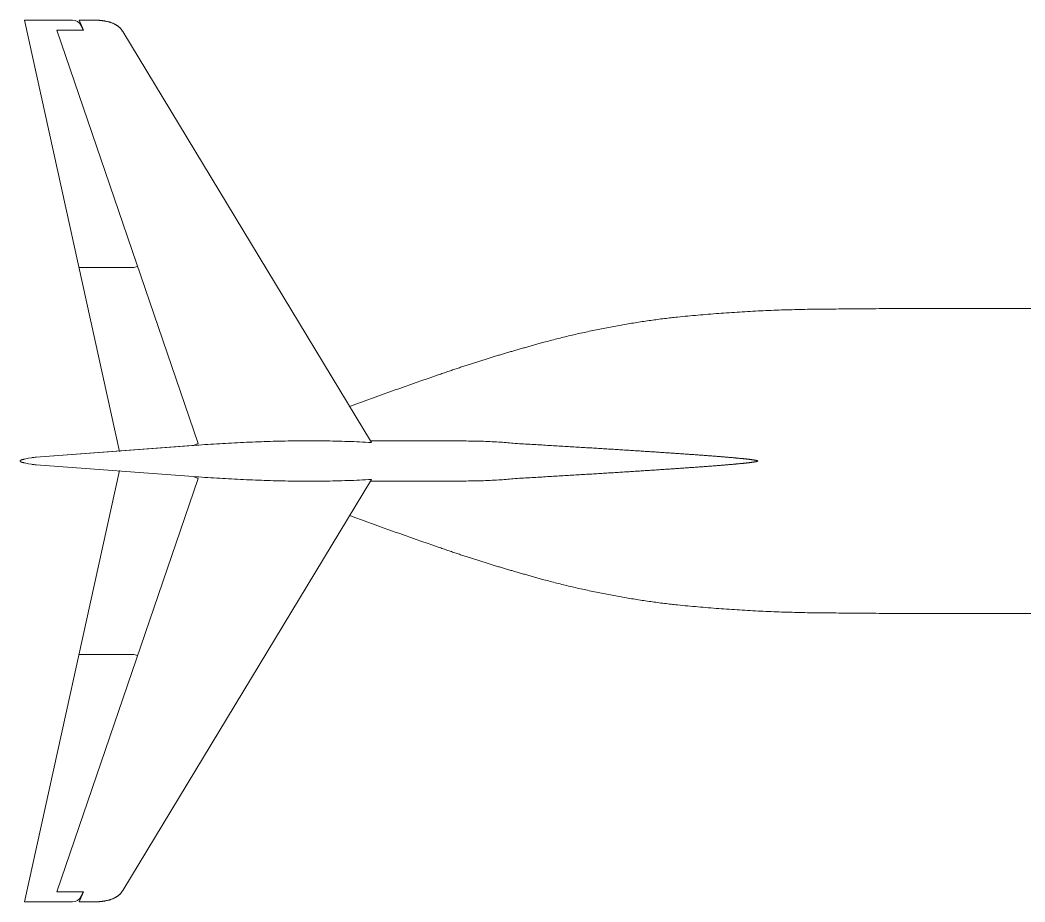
# Model space of a CAD drawing. Header units: millimetres. Extents: x -53019 to 0, y -25898 to 25919.
# Drawn here: x -53019 to -30413, y -9909 to 9930 of the extents above; entities that cross this region are included whole.
import ezdxf

# ---------------------------------------------------------------- set-up
doc = ezdxf.new("R2010")
doc.units = ezdxf.units.MM
doc.layers.add('ceco.net 193', color=7, linetype='Continuous', lineweight=5)

msp = doc.modelspace()

# ---------------------------------------------------------------- linework, layer by layer
at = {"layer": 'ceco.net 193', "linetype": 'Continuous'}
for p, q in [((-52917.77834, 9930.37638), (-51837.28774, 9930.37638)), ((-52917.77834, 9930.37638), (-50779.96194, 227.74402)), ((-51691.65938, 9930.37638), (-51589.41422, 9701.77638)), ((-51691.65938, 9930.37638), (-51376.84924, 9930.37638)), ((-51603.31818, 9701.77638), (-51651.79916, 9810.1404)), ((-52190.3833, 9701.77638), (-49011.17706, 402.74748)), ((-51589.41422, 9701.77638), (-52190.3833, 9701.77638)), ((-50709.54298, 9676.37638), (-45113.2448, 426.18152)), ((-33482.33334, 3439.7823), (-24549.32098, 3439.7823)), ((-45134.61382, 461.49768), (-43092.14648, 461.49768)), ((-52657.13116, 97.01022), (-49060.96106, 364.49762)), ((-52657.0575, 97.0153), (-49022.28956, 367.157)), ((-49093.41718, 375.1326), (-49011.17706, 402.74748)), ((-53018.17692, 14.27988), (-53018.65952, 10.7823)), ((-53018.17692, 7.28472), (-53018.65952, 10.7823)), ((-52833.14554, 70.8279), (-52763.74258, 83.82)), ((-52917.77834, -9908.81432), (-50779.96194, -206.17688)), ((-52833.14554, -49.2633), (-52763.74258, -62.2554)), ((-52657.0575, -75.4507), (-49022.28956, -345.5924)), ((-52190.3833, -9680.21432), (-49011.17706, -381.18034)), ((-50709.54298, -9654.81432), (-45113.2448, -404.61438)), ((-49093.41718, -353.568), (-49011.17706, -381.18034)), ((-45134.61382, -439.93054), (-43092.1541, -439.93054)), ((-33482.33334, -3418.2177), (-24549.32098, -3418.2177)), ((-51589.41422, -9680.21432), (-52190.3833, -9680.21432)), ((-51691.65938, -9908.81432), (-51589.41422, -9680.21432)), ((-51603.31818, -9680.21432), (-51651.79916, -9788.57834)), ((-52917.77834, -9908.81432), (-51837.28774, -9908.81432)), ((-51691.65938, -9908.81432), (-51376.84924, -9908.81432))]:
    msp.add_line(p, q, dxfattribs=at)
for points in [[(-51376.84924, 9930.37638), (-51361.37302, 9930.3205), (-51346.05428, 9930.14524), (-51330.90064, 9929.85568), (-51315.91718, 9929.44674), (-51301.09628, 9928.91842), (-51286.43794, 9928.28088), (-51271.93962, 9927.51634), (-51257.61402, 9926.64258), (-51243.46368, 9925.65706), (-51229.46066, 9924.54708), (-51215.6329, 9923.31772), (-51201.96516, 9921.97914), (-51188.47014, 9920.52118), (-51175.13768, 9918.94638), (-51161.96778, 9917.25982), (-51148.9706, 9915.4488), (-51136.13344, 9913.52602), (-51123.45884, 9911.4864), (-51110.94426, 9909.32994), (-51098.60494, 9907.0541), (-51086.42564, 9904.65888), (-51074.41906, 9902.15444), (-51062.57504, 9899.53062), (-51050.89104, 9896.78996), (-51039.3696, 9893.93246), (-51028.02088, 9890.96066), (-51016.83472, 9887.86694), (-51005.82128, 9884.66146), (-50994.9704, 9881.3366), (-50984.27954, 9877.8949), (-50973.7487, 9874.34144), (-50963.39312, 9870.66352), (-50953.19756, 9866.87638), (-50943.17726, 9862.96986), (-50933.30428, 9858.94396), (-50923.60656, 9854.80884), (-50914.08156, 9850.54926), (-50904.71912, 9846.17538), (-50895.51416, 9841.6872), (-50886.4743, 9837.07964), (-50877.60716, 9832.36032), (-50868.90004, 9827.51654), (-50860.35548, 9822.56354), (-50851.98364, 9817.48862), (-50843.77182, 9812.2994), (-50835.72256, 9806.9908), (-50827.84856, 9801.57044), (-50820.13458, 9796.02816), (-50812.58062, 9790.37158), (-50805.20192, 9784.59816), (-50797.98324, 9778.71298), (-50790.92712, 9772.70588), (-50784.04372, 9766.58448), (-50777.32034, 9760.34624), (-50770.75952, 9753.98862), (-50764.37396, 9747.5167), (-50758.14588, 9740.92286), (-50752.0829, 9734.2198), (-50746.17994, 9727.3999), (-50740.4497, 9720.46062), (-50734.89218, 9713.40196), (-50729.48452, 9706.23408), (-50724.25212, 9698.94174), (-50719.17974, 9691.53764), (-50714.28008, 9684.0167), (-50709.54298, 9676.37638)], [(-50373.79816, 4388.36308), (-50456.8206, 4360.48912), (-51690.54178, 4360.48912)], [(-38226.8984, 3248.7362), (-38170.20814, 3254.52232), (-38113.33754, 3260.22208), (-38056.29168, 3265.83294), (-37999.08072, 3271.35236), (-37941.71482, 3276.7905), (-37884.19144, 3282.1372), (-37826.52074, 3287.38992), (-37768.71288, 3292.56136), (-37710.7704, 3297.63374), (-37652.70854, 3302.61976), (-37594.52222, 3307.5118), (-37536.22668, 3312.31748), (-37477.82192, 3317.03172), (-37419.32826, 3321.64944), (-37360.73808, 3326.17064), (-37302.06408, 3330.60548), (-37243.30626, 3334.94634), (-37184.49002, 3339.19322), (-37125.59504, 3343.34866), (-37066.65434, 3347.40504), (-37007.66284, 3351.36744), (-36948.62054, 3355.23078), (-36889.54776, 3359.00014), (-36830.4445, 3362.67806), (-36771.31584, 3366.25438), (-36712.1694, 3369.73418), (-36653.01788, 3373.12), (-36593.86382, 3376.40676), (-36534.7123, 3379.59446), (-36475.57094, 3382.6831), (-36416.4499, 3385.67268), (-36357.35172, 3388.56066), (-36298.28656, 3391.35212), (-36239.25696, 3394.04198), (-36180.27816, 3396.6277), (-36121.34762, 3399.11436), (-36062.47296, 3401.50196), (-36003.66688, 3403.7905), (-35944.937, 3405.9749), (-35886.28586, 3408.05262), (-35827.716, 3410.02874), (-35769.2452, 3411.90326), (-35710.86584, 3413.66856), (-35652.60078, 3415.33734), (-35594.44748, 3416.89436), (-35536.4161, 3418.35232), (-35478.50918, 3419.7036), (-35420.7318, 3420.94312), (-35363.10428, 3422.08358), (-35305.62154, 3423.11482), (-35248.2912, 3424.03684), (-35191.12088, 3424.85726), (-35134.12074, 3425.56338), (-35077.2984, 3426.16536)], [(-35077.2984, 3426.16536), (-35009.53374, 3426.8156), (-34941.55572, 3427.47346), (-34873.3872, 3428.13132), (-34805.03072, 3428.79426), (-34736.48882, 3429.45212), (-34667.77928, 3430.11506), (-34598.91734, 3430.77292), (-34529.8903, 3431.42316), (-34460.72864, 3432.06832), (-34391.42474, 3432.7084), (-34322.004, 3433.34086), (-34252.45626, 3433.96062), (-34182.80438, 3434.57276), (-34113.06106, 3435.16966), (-34043.21614, 3435.75132), (-33973.29756, 3436.32282), (-33903.30532, 3436.88162), (-33833.25212, 3437.41502), (-33763.1405, 3437.9281), (-33692.98824, 3438.42594), (-33622.79026, 3438.90346), (-33552.5745, 3439.35558), (-33482.33334, 3439.7823)], [(-41236.7984, 2681.06398), (-41200.72024, 2690.91664), (-41164.46174, 2700.72104), (-41128.02544, 2710.48226), (-41091.41896, 2720.19268), (-41054.63976, 2729.85992), (-41017.70054, 2739.48398), (-40980.60384, 2749.05216), (-40943.34712, 2758.57716), (-40905.94816, 2768.04628), (-40868.39934, 2777.47222), (-40830.7159, 2786.84228), (-40792.88768, 2796.15646), (-40754.93754, 2805.42238), (-40716.85532, 2814.62988), (-40678.65118, 2823.78404), (-40640.33274, 2832.87978), (-40601.9, 2841.92218), (-40563.35804, 2850.90616), (-40524.71194, 2859.8241), (-40485.96678, 2868.68616), (-40447.13018, 2877.49234), (-40408.20468, 2886.22994), (-40369.19282, 2894.90404), (-40330.0946, 2903.51718), (-40290.9278, 2912.06428), (-40251.68734, 2920.54534), (-40212.3783, 2928.96798), (-40173.01338, 2937.31442), (-40133.5875, 2945.59228), (-40094.1032, 2953.8041), (-40054.57826, 2961.9448), (-40014.99998, 2970.01946), (-39975.39376, 2978.01284), (-39935.74436, 2985.93764), (-39896.06956, 2993.79386), (-39856.36936, 3001.57134), (-39816.64376, 3009.27262), (-39776.908, 3016.89516), (-39737.157, 3024.4415), (-39697.40092, 3031.91418), (-39657.63976, 3039.29796), (-39617.88368, 3046.61062), (-39578.13522, 3053.83946), (-39538.39692, 3060.98956), (-39498.67386, 3068.0533), (-39458.97366, 3075.03068), (-39419.29124, 3081.92678), (-39379.64692, 3088.7416), (-39340.03562, 3095.46244), (-39300.45988, 3102.09692), (-39260.9324, 3108.64758), (-39221.45064, 3115.10172), (-39182.01714, 3121.4695), (-39142.6446, 3127.75346), (-39103.33556, 3133.93582), (-39064.0951, 3140.03182), (-39024.92322, 3146.02622), (-38985.825, 3151.93172), (-38946.81314, 3157.7407), (-38907.88002, 3163.45316), (-38869.03834, 3169.07164), (-38830.29318, 3174.58344), (-38791.63946, 3180.0038), (-38753.10004, 3185.31748), (-38714.65968, 3190.5321), (-38676.33616, 3195.6502), (-38638.12948, 3200.65908), (-38600.04218, 3205.57144), (-38562.08442, 3210.3695), (-38524.25874, 3215.07104), (-38486.56768, 3219.66082), (-38449.01378, 3224.14392), (-38411.60212, 3228.51526), (-38374.3454, 3232.78246), (-38337.24362, 3236.93536), (-38300.29678, 3240.98666), (-38263.5125, 3244.91604), (-38226.8984, 3248.7362)], [(-43611.6984, 1948.51782), (-43583.77618, 1958.11902), (-43556.04446, 1967.64402), (-43528.49308, 1977.08266), (-43501.1195, 1986.4451), (-43473.9288, 1995.73388), (-43446.9032, 2004.94392), (-43420.05286, 2014.08284), (-43393.36254, 2023.14302), (-43366.83986, 2032.13462), (-43340.47212, 2041.06018), (-43314.25932, 2049.91462), (-43288.204, 2058.6954), (-43262.28838, 2067.41268), (-43236.515, 2076.06392), (-43210.8864, 2084.64658), (-43185.39496, 2093.17336), (-43160.03052, 2101.63156), (-43134.79816, 2110.0288), (-43109.69534, 2118.37016), (-43084.7119, 2126.64802), (-43059.83768, 2134.87), (-43035.09046, 2143.0361), (-43010.44738, 2151.14886), (-42985.91352, 2159.2032), (-42961.48126, 2167.2042), (-42937.14806, 2175.15948), (-42912.91392, 2183.05888), (-42888.76614, 2190.91002), (-42864.71234, 2198.71036), (-42840.7449, 2206.47006), (-42816.85112, 2214.17642), (-42793.04624, 2221.84214), (-42769.3074, 2229.46976), (-42745.63714, 2237.04658), (-42722.04308, 2244.58784), (-42698.50236, 2252.08592), (-42675.02514, 2259.5459), (-42651.60888, 2266.96778), (-42628.23834, 2274.3541), (-42604.91352, 2281.7074), (-42581.64204, 2289.02514), (-42558.40612, 2296.30478), (-42535.2083, 2303.56156), (-42512.04604, 2310.78532), (-42488.91426, 2317.97352), (-42465.8028, 2325.1414), (-42442.72182, 2332.2788), (-42419.66116, 2339.3908), (-42396.61066, 2346.47994), (-42373.57286, 2353.54114), (-42350.54268, 2360.5871), (-42327.51758, 2367.60766), (-42304.49248, 2374.6079), (-42281.46738, 2381.59036), (-42258.4372, 2388.55504), (-42235.39178, 2395.50448), (-42212.3362, 2402.43868), (-42189.26284, 2409.36018), (-42166.16916, 2416.26644), (-42143.05008, 2423.16254), (-42119.90306, 2430.05102), (-42096.72302, 2436.92934), (-42073.50488, 2443.79496), (-42050.25118, 2450.65804), (-42026.95176, 2457.51604), (-42003.60662, 2464.36896), (-41980.20814, 2471.2168), (-41956.7614, 2478.0621), (-41933.2537, 2484.9074), (-41909.68758, 2491.7527), (-41886.05542, 2498.60562), (-41862.3496, 2505.45346), (-41838.58028, 2512.31146), (-41814.72968, 2519.16946), (-41790.80034, 2526.03508), (-41766.7821, 2532.90578), (-41742.68512, 2539.78918), (-41718.49416, 2546.68274), (-41694.20922, 2553.58646), (-41669.82776, 2560.50034), (-41645.3447, 2567.42692), (-41620.75242, 2574.37128), (-41596.05854, 2581.33088), (-41571.24782, 2588.30572), (-41546.31772, 2595.30088), (-41521.27332, 2602.30874), (-41496.10192, 2609.34708), (-41470.80098, 2616.39812), (-41445.37558, 2623.47964), (-41419.81556, 2630.57894), (-41394.11076, 2637.70364), (-41368.27134, 2644.86136), (-41342.28206, 2652.04194), (-41316.14292, 2659.253), (-41289.85138, 2666.48946), (-41263.40236, 2673.76402), (-41236.7984, 2681.06398)], [(-45586.62968, 1244.35108), (-45463.5362, 1289.40814), (-45340.39954, 1334.35598), (-45217.2324, 1379.18952), (-45094.02208, 1423.90622), (-44970.76604, 1468.49338), (-44847.46936, 1512.94338), (-44724.12696, 1557.2486), (-44600.7363, 1601.40904), (-44477.29738, 1645.412), (-44353.80512, 1689.25494), (-44230.26714, 1732.92262), (-44106.67074, 1776.4252), (-43983.01338, 1819.73982), (-43859.30522, 1862.8614), (-43735.53102, 1905.79248), (-43611.6984, 1948.51782)], [(-45113.2448, 426.18152), (-45179.80296, 429.95088), (-45246.39668, 433.52212), (-45313.0285, 436.89524), (-45379.69588, 440.06516), (-45446.40898, 443.04204), (-45513.15256, 445.81318), (-45579.92662, 448.3989), (-45646.73116, 450.7865), (-45713.5738, 452.98868), (-45780.43422, 455.0029), (-45847.33274, 456.82662), (-45914.25158, 458.47), (-45981.19836, 459.93304), (-46048.16546, 461.21066), (-46115.15034, 462.31556), (-46182.16062, 463.24012), (-46249.18868, 463.9945), (-46316.22944, 464.57108), (-46383.28798, 464.98256), (-46450.35922, 465.22386), (-46517.4457, 465.29752), (-46584.54234, 465.21116), (-46651.64406, 464.95716), (-46718.75848, 464.5406), (-46785.88052, 463.97164), (-46853.00256, 463.2452), (-46920.12968, 462.35874), (-46987.2568, 461.33004), (-47054.38646, 460.13878), (-47121.51358, 458.80528), (-47188.6407, 457.32192), (-47255.76274, 455.69886), (-47322.87716, 453.93102), (-47389.98142, 452.02094), (-47457.08314, 449.9737), (-47524.1747, 447.78676), (-47591.24594, 445.4652), (-47658.3121, 443.01156), (-47725.36556, 440.43092), (-47792.39362, 437.71566), (-47859.40898, 434.87594), (-47926.40656, 431.91176), (-47993.37874, 428.82312), (-48060.33314, 425.61002), (-48127.26214, 422.2877), (-48194.16828, 418.83838), (-48261.04648, 415.27984), (-48327.8942, 411.60192), (-48394.71906, 407.81986), (-48461.50582, 403.91842), (-48528.25448, 399.91792), (-48594.98028, 395.81328), (-48661.66798, 391.59688), (-48728.31758, 387.2865), (-48794.91892, 382.87198), (-48861.49486, 378.36348), (-48928.02, 373.75592), (-48994.49688, 369.05438), (-49060.93566, 364.26902)], [(-42646.41966, 455.2823), (-42702.64002, 456.81392), (-42758.87054, 458.11186), (-42815.09598, 459.18374), (-42871.33666, 460.03972), (-42927.5748, 460.68996), (-42983.81294, 461.14208), (-43040.05108, 461.40878), (-43096.2943, 461.49768)], [(-42247.5533, 436.5371), (-42297.36778, 439.72988), (-42347.19496, 442.66358), (-42397.03992, 445.34328), (-42446.89504, 447.77406), (-42496.7654, 449.9737), (-42546.64084, 451.95236), (-42596.53152, 453.7202), (-42646.41966, 455.2823)], [(-41925.69974, 408.38882), (-41965.85968, 412.70682), (-42006.04248, 416.78098), (-42046.2456, 420.6113), (-42086.47158, 424.21556), (-42126.71788, 427.60138), (-42166.98196, 430.77638), (-42207.25874, 433.74564), (-42247.5533, 436.5371)], [(-41925.69974, 408.38882), (-41878.57766, 405.64816), (-41831.64608, 402.9202), (-41784.92786, 400.20494), (-41738.40522, 397.49476), (-41692.08832, 394.78966), (-41645.97716, 392.0998), (-41600.06412, 389.41502), (-41554.35428, 386.7404), (-41508.85018, 384.07594), (-41463.5442, 381.42164), (-41418.44396, 378.77242), (-41373.54692, 376.13082), (-41328.85054, 373.50192), (-41284.35736, 370.8781), (-41240.06738, 368.26698), (-41195.98314, 365.66348), (-41152.09702, 363.07268), (-41108.41664, 360.48442), (-41064.93438, 357.90632), (-41021.65532, 355.33838), (-40978.582, 352.77806), (-40935.71442, 350.2279), (-40893.04496, 347.68536), (-40850.5787, 345.15552), (-40808.31818, 342.6333), (-40766.25578, 340.11362), (-40724.39658, 337.60918), (-40682.74312, 335.11744), (-40641.28778, 332.63078), (-40600.03818, 330.1492), (-40558.99178, 327.67524), (-40518.15112, 325.21398), (-40477.50858, 322.76288), (-40437.07178, 320.3194), (-40396.8331, 317.88354), (-40356.79762, 315.45784), (-40316.96788, 313.03976), (-40277.34134, 310.63438), (-40237.91546, 308.23408), (-40198.69278, 305.84648), (-40159.67584, 303.45888), (-40120.85448, 301.0916), (-40082.2414, 298.72686), (-40043.83152, 296.37228), (-40005.61976, 294.02786), (-39967.61882, 291.68852), (-39929.80838, 289.35934), (-39892.2113, 287.03778), (-39854.81234, 284.73146), (-39817.61912, 282.43022), (-39780.62148, 280.1366), (-39743.8372, 277.85568), (-39707.2485, 275.57984), (-39670.86046, 273.30908), (-39634.67816, 271.05102), (-39598.69906, 268.8082), (-39562.92316, 266.56792), (-39527.34792, 264.33526), (-39491.97588, 262.1153), (-39456.80958, 259.90296), (-39421.84648, 257.6957), (-39387.08404, 255.50622), (-39352.5248, 253.31674), (-39318.16368, 251.13996), (-39284.0083, 248.9708), (-39250.05612, 246.8118), (-39216.30968, 244.66042), (-39182.76136, 242.52174), (-39149.41624, 240.38814), (-39116.27178, 238.25962), (-39083.33814, 236.14634), (-39050.60008, 234.04322), (-39018.06268, 231.94264), (-38985.7361, 229.8573), (-38953.60764, 227.7745), (-38921.67984, 225.70186), (-38889.96032, 223.64446), (-38858.43892, 221.59214), (-38827.12326, 219.5449), (-38796.00572, 217.51036), (-38765.09392, 215.48344), (-38734.38532, 213.46922), (-38703.88246, 211.46008), (-38673.57518, 209.4611), (-38643.47618, 207.47228), (-38613.57276, 205.48854), (-38583.8827, 203.51496), (-38554.39076, 201.549), (-38525.0944, 199.59574), (-38496.0114, 197.6501), (-38467.12652, 195.71462), (-38438.43976, 193.78676), (-38409.96382, 191.86398), (-38381.686, 189.9539), (-38353.61392, 188.0489), (-38325.73996, 186.15914), (-38298.0692, 184.27192), (-38270.60418, 182.39994), (-38243.3449, 180.53304), (-38216.28374, 178.67376), (-38189.42578, 176.82464), (-38162.77356, 174.99076), (-38136.31946, 173.15434), (-38110.06856, 171.33824), (-38084.01832, 169.5196), (-38058.1789, 167.7162), (-38032.53506, 165.92296), (-38007.0995, 164.13734), (-37981.85952, 162.35934), (-37956.82528, 160.5915), (-37931.99678, 158.82874), (-37907.3664, 157.08122), (-37882.9443, 155.33878), (-37858.71778, 153.60142), (-37834.69954, 151.8793), (-37810.88196, 150.16734), (-37787.26758, 148.45538), (-37763.85894, 146.7612), (-37740.64588, 145.06956), (-37717.6411, 143.38808), (-37694.83952, 141.72184), (-37672.23606, 140.05814), (-37649.83834, 138.40206), (-37627.64382, 136.75868), (-37605.64742, 135.128), (-37583.85676, 133.49732), (-37562.2693, 131.87934), (-37540.8825, 130.27406), (-37519.70652, 128.67386), (-37498.72104, 127.07874), (-37477.94638, 125.49886), (-37457.37238, 123.92914), (-37437.00158, 122.35942), (-37416.83398, 120.80494), (-37396.86704, 119.26062), (-37377.1033, 117.72138), (-37357.5453, 116.19738), (-37338.18542, 114.67084), (-37319.02874, 113.16462), (-37300.0778, 111.66348), (-37281.32498, 110.16996), (-37262.7779, 108.68152), (-37244.43656, 107.20578), (-37226.29588, 105.7402), (-37208.35586, 104.28478), (-37190.62158, 102.8319), (-37173.08542, 101.39426), (-37155.75246, 99.9617), (-37138.62524, 98.54184), (-37121.70122, 97.12706), (-37104.97786, 95.7199), (-37088.4577, 94.32544), (-37072.14328, 92.94114), (-37056.02444, 91.56446), (-37040.11388, 90.1954), (-37024.40652, 88.83142), (-37008.89728, 87.48522), (-36993.59124, 86.13902), (-36978.49094, 84.80552), (-36963.59638, 83.48472), (-36948.89994, 82.16392), (-36934.4067, 80.86344), (-36920.11412, 79.56042), (-36906.02474, 78.2701), (-36892.1411, 76.99248), (-36878.46066, 75.72248), (-36864.97834, 74.45756), (-36851.70176, 73.2028), (-36838.63092, 71.96328), (-36825.7582, 70.72376), (-36813.08868, 69.50202), (-36800.6249, 68.28028), (-36788.3567, 67.07124), (-36776.29678, 65.8749), (-36764.44006, 64.68364), (-36752.78908, 63.5), (-36741.33368, 62.32652), (-36730.08656, 61.16066), (-36719.03502, 60.00242), (-36708.18922, 58.85434), (-36697.54916, 57.71896), (-36687.1123, 56.5912), (-36676.87356, 55.46852), (-36666.84056, 54.35854), (-36657.01076, 53.25364), (-36647.38162, 52.16398), (-36637.95568, 51.07686), (-36628.73294, 49.9999), (-36619.71086, 48.9331), (-36610.89198, 47.879), (-36602.27884, 46.82998), (-36593.87144, 45.78858), (-36585.65962, 44.75226), (-36577.65354, 43.73626), (-36569.84812, 42.71772), (-36562.24336, 41.71442), (-36554.84688, 40.72128), (-36547.6536, 39.73068), (-36540.65844, 38.75532), (-36533.86902, 37.7825), (-36527.2828, 36.82238), (-36520.8947, 35.87242), (-36514.71234, 34.93008), (-36508.73572, 33.99282), (-36502.95468, 33.0708), (-36497.37938, 32.15894), (-36492.00982, 31.24708), (-36486.84346, 30.34792), (-36481.87776, 29.46146), (-36477.11526, 28.58008), (-36472.55088, 27.7114), (-36468.19224, 26.84272), (-36464.0368, 25.99436), (-36460.0871, 25.15108), (-36456.33552, 24.31288), (-36452.78714, 23.4823), (-36449.4445, 22.66442), (-36446.29998, 21.85924), (-36443.3612, 21.05914), (-36440.62816, 20.26412), (-36438.0907, 19.48434), (-36435.75898, 18.7071), (-36433.633, 17.9451), (-36431.71022, 17.18818), (-36429.98556, 16.43888), (-36428.46664, 15.69974), (-36427.14584, 14.97584), (-36426.03078, 14.2494), (-36425.11892, 13.54328), (-36424.41026, 12.83462), (-36423.90226, 12.1412), (-36423.6, 11.45794), (-36423.4984, 10.7823)], [(-53014.92826, 20.27682), (-53016.24144, 18.4658), (-53017.35904, 16.46936), (-53018.17692, 14.27988)], [(-53014.92826, 1.28778), (-53016.24144, 3.0988), (-53017.35904, 5.09524), (-53018.17692, 7.28472)], [(-53004.6819, 28.46832), (-53006.93996, 27.10942), (-53009.13452, 25.6286), (-53011.23002, 24.003), (-53013.1782, 22.225), (-53014.92826, 20.27682)], [(-53004.6819, -6.90372), (-53006.93996, -5.54482), (-53009.13452, -4.06146), (-53011.23002, -2.4384), (-53013.1782, -0.65786), (-53014.92826, 1.28778)], [(-52980.06422, 38.8366), (-52984.35428, 37.40404), (-52988.63418, 35.86734), (-52992.83788, 34.21634), (-52996.93236, 32.44342), (-53000.89984, 30.53334), (-53004.6819, 28.46832)], [(-52980.06422, 38.8366), (-52969.58418, 42.037), (-52958.94412, 44.93768)], [(-52919.33028, 54.05374), (-52932.58908, 51.20894), (-52945.79708, 48.20158), (-52958.94412, 44.93768)], [(-52919.33028, 54.05374), (-52890.65622, 59.86526), (-52861.90596, 65.42024), (-52833.14554, 70.8279)], [(-52763.74258, 83.81492), (-52749.0944, 86.43112), (-52734.41066, 88.73236), (-52719.72692, 90.75928), (-52705.01778, 92.55252)], [(-52705.01778, 92.55252), (-52681.08082, 95.01378), (-52657.13116, 97.01022)], [(-41925.69974, -386.82422), (-41878.57004, -384.08356), (-41831.64608, -381.3556), (-41784.92786, -378.6378), (-41738.40522, -375.92762), (-41692.08832, -373.22506), (-41645.97716, -370.53266), (-41600.06412, -367.84788), (-41554.35428, -365.1758), (-41508.85018, -362.5088), (-41463.5442, -359.8545), (-41418.44396, -357.20782), (-41373.54692, -354.56622), (-41328.85054, -351.93732), (-41284.35736, -349.3135), (-41240.06738, -346.70238), (-41195.97806, -344.09888), (-41152.09702, -341.50554), (-41108.41156, -338.91982), (-41064.93438, -336.33918), (-41021.65532, -333.77378), (-40978.582, -331.21092), (-40935.71442, -328.6633), (-40893.04496, -326.12076), (-40850.5787, -323.59092), (-40808.31818, -321.06616), (-40766.25578, -318.5541), (-40724.39658, -316.04458), (-40682.74312, -313.5503), (-40641.28778, -311.06364), (-40600.03818, -308.5846), (-40558.99178, -306.11064), (-40518.15112, -303.64684), (-40477.50858, -301.19828), (-40437.07178, -298.7548), (-40396.8331, -296.31894), (-40356.79762, -293.89324), (-40316.96788, -291.47516), (-40277.34134, -289.06978), (-40237.91546, -286.66948), (-40198.69278, -284.28188), (-40159.67584, -281.89936), (-40120.85448, -279.52446), (-40082.2414, -277.16226), (-40043.83152, -274.80514), (-40005.61976, -272.46072), (-39967.61882, -270.12392), (-39929.80838, -267.7922), (-39892.2113, -265.47318), (-39854.81234, -263.16686), (-39817.61912, -260.86562), (-39780.62148, -258.572), (-39743.8372, -256.28854), (-39707.24342, -254.0127), (-39670.86046, -251.74448), (-39634.67816, -249.48642), (-39598.69906, -247.24106), (-39562.92316, -245.00332), (-39527.34792, -242.77066), (-39491.97588, -240.5507), (-39456.80958, -238.33582), (-39421.84648, -236.13618), (-39387.08404, -233.93908), (-39352.51718, -231.75214), (-39318.16368, -229.57536), (-39284.0083, -227.40366), (-39250.05612, -225.2472), (-39216.30206, -223.09328), (-39182.76136, -220.9546), (-39149.41624, -218.821), (-39116.27178, -216.69502), (-39083.33814, -214.5792), (-39050.595, -212.47862), (-39018.06268, -210.3755), (-38985.7361, -208.2927), (-38953.60764, -206.20736), (-38921.67984, -204.13726), (-38889.96032, -202.07732), (-38858.43892, -200.025), (-38827.12326, -197.9803), (-38796.00572, -195.94576), (-38765.09392, -193.91884), (-38734.38532, -191.90208), (-38703.88246, -189.89294), (-38673.57518, -187.8965), (-38643.47618, -185.90514), (-38613.57276, -183.9214), (-38583.8827, -181.95036), (-38554.39076, -179.9844), (-38525.0944, -178.03114), (-38496.0114, -176.08296), (-38467.12652, -174.14748), (-38438.43976, -172.21962), (-38409.96382, -170.29684), (-38381.686, -168.38676), (-38353.61392, -166.4843), (-38325.73996, -164.592), (-38298.0692, -162.70732), (-38270.60418, -160.83534), (-38243.3449, -158.96844), (-38216.28374, -157.10662), (-38189.42578, -155.26004), (-38162.76594, -153.42362), (-38136.31946, -151.58974), (-38110.06856, -149.7711), (-38084.01832, -147.955), (-38058.1789, -146.14906), (-38032.53506, -144.35836), (-38007.0995, -142.57274), (-37981.85952, -140.7922), (-37956.82528, -139.02436), (-37931.99678, -137.26414), (-37907.3664, -135.51408), (-37882.93922, -133.77164), (-37858.71778, -132.03682), (-37834.69954, -130.31216), (-37810.88196, -128.6002), (-37787.26758, -126.88824), (-37763.85894, -125.1966), (-37740.64588, -123.50242), (-37717.6411, -121.82348), (-37694.8319, -120.1547), (-37672.23606, -118.49354), (-37649.83834, -116.83746), (-37627.64382, -115.19408), (-37605.64742, -113.5634), (-37583.85676, -111.93272), (-37562.2693, -110.31474), (-37540.8825, -108.70692), (-37519.70652, -107.10672), (-37498.72104, -105.51414), (-37477.94638, -103.93172), (-37457.37238, -102.36454), (-37437.00158, -100.79482), (-37416.83398, -99.2378), (-37396.86704, -97.69348), (-37377.1033, -96.15678), (-37357.5453, -94.63024), (-37338.18542, -93.10624), (-37319.02874, -91.59748), (-37300.0778, -90.09888), (-37281.32498, -88.60282), (-37262.7779, -87.11438), (-37244.43656, -85.63864), (-37226.2908, -84.1756), (-37208.35586, -82.71764), (-37190.6165, -81.2673), (-37173.08542, -79.82966), (-37155.75246, -78.3971), (-37138.62524, -76.97724), (-37121.70122, -75.56246), (-37104.97786, -74.1553), (-37088.4577, -72.7583), (-37072.14328, -71.37654), (-37056.02444, -69.99986), (-37040.11388, -68.62826), (-37024.40652, -67.2719), (-37008.89728, -65.92062), (-36993.59124, -64.57442), (-36978.49094, -63.24092), (-36963.59638, -61.92012), (-36948.89994, -60.59932), (-36934.4067, -59.2963), (-36920.11412, -57.99328), (-36906.02474, -56.71058), (-36892.1411, -55.42788), (-36878.46066, -54.15534), (-36864.97834, -52.89804), (-36851.70176, -51.6382), (-36838.63092, -50.39868), (-36825.7582, -49.15662), (-36813.08868, -47.93488), (-36800.6249, -46.71314), (-36788.3567, -45.5041), (-36776.29678, -44.30776), (-36764.44006, -43.1165), (-36752.78908, -41.93286), (-36741.33368, -40.76192), (-36730.08656, -39.59606), (-36719.03502, -38.43528), (-36708.18922, -37.28974), (-36697.54916, -36.15436), (-36687.1123, -35.02406), (-36676.87356, -33.90392), (-36666.84056, -32.79394), (-36657.01076, -31.68904), (-36647.38162, -30.59684), (-36637.95568, -29.51226), (-36628.73294, -28.43276), (-36619.71086, -27.36596), (-36610.89198, -26.31186), (-36602.27884, -25.26538), (-36593.87144, -24.22398), (-36585.65962, -23.19274), (-36577.65354, -22.16912), (-36569.84812, -21.15312), (-36562.24336, -20.14982), (-36554.84688, -19.15668), (-36547.6536, -18.16354), (-36540.65844, -17.19072), (-36533.86902, -16.2179), (-36527.2828, -15.25524), (-36520.8947, -14.30782), (-36514.71234, -13.36548), (-36508.73572, -12.42822), (-36502.95468, -11.50366), (-36497.37938, -10.5918), (-36492.00982, -9.67994), (-36486.84346, -8.7884), (-36481.87776, -7.89432), (-36477.11526, -7.01548), (-36472.55088, -6.1468), (-36468.19224, -5.27812), (-36464.0368, -4.42976), (-36460.0871, -3.58648), (-36456.33552, -2.74828), (-36452.78714, -1.9177), (-36449.4445, -1.09982), (-36446.29998, -0.2921), (-36443.3612, 0.508), (-36440.62816, 1.30048), (-36438.0907, 2.0828), (-36435.75898, 2.8575), (-36433.633, 3.6195), (-36431.71022, 4.37642), (-36429.98556, 5.12826), (-36428.46664, 5.86486), (-36427.14584, 6.5913), (-36426.03078, 7.31012), (-36425.11892, 8.02386), (-36424.41026, 8.72998), (-36423.90226, 9.41832), (-36423.6, 10.10666), (-36423.4984, 10.7823)], [(-52980.06422, -17.272), (-52984.35428, -15.83944), (-52988.63418, -14.3002), (-52992.83788, -12.65174), (-52996.93236, -10.87882), (-53000.89984, -8.96874), (-53004.6819, -6.90372)], [(-52980.06422, -17.272), (-52969.58418, -20.46986), (-52958.94412, -23.37308)], [(-52919.33028, -32.48914), (-52932.58908, -29.6418), (-52945.79708, -26.63444), (-52958.94412, -23.37308)], [(-52919.33028, -32.48914), (-52890.65622, -38.30574), (-52861.90596, -43.85564), (-52833.14554, -49.2633)], [(-52763.74258, -62.24778), (-52749.0944, -64.86398), (-52734.41066, -67.16522), (-52719.72692, -69.19468), (-52705.01778, -70.98538)], [(-52705.01778, -70.98538), (-52681.04272, -73.45426), (-52657.0575, -75.4507)], [(-45113.2448, -404.61438), (-45179.80296, -408.38628), (-45246.39668, -411.95752), (-45313.0285, -415.33064), (-45379.69588, -418.50056), (-45446.40898, -421.4749), (-45513.15256, -424.24858), (-45579.92662, -426.8343), (-45646.73116, -429.2219), (-45713.5738, -431.42154), (-45780.43422, -433.4383), (-45847.33274, -435.26202), (-45914.25158, -436.9054), (-45981.19836, -438.36844), (-46048.16546, -439.64606), (-46115.15034, -440.74842), (-46182.16062, -441.6806), (-46249.18868, -442.4299), (-46316.22944, -443.00648), (-46383.28798, -443.41542), (-46450.35922, -443.65672), (-46517.4457, -443.73292), (-46584.54234, -443.64402), (-46651.64406, -443.39002), (-46718.75848, -442.976), (-46785.88052, -442.4045), (-46853.00256, -441.6806), (-46920.12968, -440.79922), (-46987.2568, -439.7629), (-47054.38646, -438.57164), (-47121.51358, -437.23814), (-47188.6407, -435.75732), (-47255.76274, -434.13172), (-47322.87716, -432.36642), (-47389.98142, -430.45634), (-47457.08314, -428.4091), (-47524.1747, -426.21962), (-47591.24594, -423.9006), (-47658.3121, -421.45204), (-47725.36556, -418.86632), (-47792.39362, -416.14852), (-47859.40898, -413.3088), (-47926.40656, -410.34462), (-47993.37874, -407.25598), (-48060.33314, -404.04542), (-48127.26214, -400.72056), (-48194.16828, -397.27378), (-48261.04648, -393.7127), (-48327.8942, -390.03732), (-48394.71906, -386.25272), (-48461.50582, -382.35382), (-48528.25448, -378.35332), (-48594.98028, -374.24868), (-48661.66798, -370.03228), (-48728.31758, -365.7219), (-48794.91892, -361.30484), (-48861.49486, -356.79888), (-48928.02, -352.19132), (-48994.49688, -347.48978), (-49060.93566, -342.70188)], [(-42646.41966, -433.7177), (-42702.64002, -435.24932), (-42758.87054, -436.54472), (-42815.09598, -437.6166), (-42871.33666, -438.47258), (-42927.5748, -439.12536), (-42983.81294, -439.57748), (-43040.05108, -439.84418), (-43096.2943, -439.93054)], [(-42247.5533, -414.96996), (-42297.36778, -418.16528), (-42347.19496, -421.09898), (-42397.03992, -423.77614), (-42446.89504, -426.20692), (-42496.7654, -428.4091), (-42546.64084, -430.38776), (-42596.53152, -432.1556), (-42646.41966, -433.7177)], [(-41925.69974, -386.82422), (-41965.85968, -391.13968), (-42006.04248, -395.21384), (-42046.2456, -399.0467), (-42086.47158, -402.64842), (-42126.71788, -406.03424), (-42166.98196, -409.20924), (-42207.25874, -412.18612), (-42247.5533, -414.96996)], [(-45586.62968, -1222.78648), (-45463.5362, -1267.84354), (-45340.39954, -1312.78884), (-45217.2324, -1357.62238), (-45094.02208, -1402.33908), (-44970.76604, -1446.92624), (-44847.46936, -1491.37624), (-44724.12696, -1535.684), (-44600.7363, -1579.8419), (-44477.29738, -1623.84486), (-44353.80512, -1667.6878), (-44230.26714, -1711.35802), (-44106.67074, -1754.85806), (-43983.01338, -1798.17268), (-43859.30522, -1841.2968), (-43735.53102, -1884.22788), (-43611.6984, -1926.95322)], [(-43611.6984, -1926.95322), (-43583.77618, -1936.55188), (-43556.04446, -1946.07688), (-43528.49308, -1955.51552), (-43501.1195, -1964.8805), (-43473.9288, -1974.16928), (-43446.9032, -1983.37678), (-43420.05286, -1992.51824), (-43393.36254, -2001.57842), (-43366.83986, -2010.57002), (-43340.47212, -2019.49304), (-43314.25932, -2028.34748), (-43288.204, -2037.12826), (-43262.28838, -2045.84808), (-43236.515, -2054.49932), (-43210.8864, -2063.08198), (-43185.39496, -2071.60876), (-43160.03052, -2080.06696), (-43134.79816, -2088.46166), (-43109.69534, -2096.80302), (-43084.7119, -2105.08088), (-43059.83768, -2113.3054), (-43035.09046, -2121.4715), (-43010.44738, -2129.58172), (-42985.91352, -2137.6386), (-42961.48126, -2145.63706), (-42937.14806, -2153.59234), (-42912.91392, -2161.49428), (-42888.76614, -2169.34542), (-42864.71234, -2177.14576), (-42840.7449, -2184.90292), (-42816.85112, -2192.61182), (-42793.04624, -2200.28262), (-42769.3074, -2207.90262), (-42745.63714, -2215.48198), (-42722.04308, -2223.0207), (-42698.50236, -2230.51878), (-42675.02514, -2237.97876), (-42651.60888, -2245.40064), (-42628.23834, -2252.78696), (-42604.91352, -2260.1428), (-42581.64204, -2267.46054), (-42558.40612, -2274.74018), (-42535.2083, -2281.99442), (-42512.04604, -2289.21818), (-42488.91426, -2296.40638), (-42465.8028, -2303.57426), (-42442.72182, -2310.71166), (-42419.66116, -2317.8262), (-42396.61066, -2324.9128), (-42373.57286, -2331.97654), (-42350.54268, -2339.01996), (-42327.51758, -2346.04052), (-42304.49248, -2353.04076), (-42281.46738, -2360.02322), (-42258.4372, -2366.9879), (-42235.39178, -2373.93988), (-42212.3362, -2380.87154), (-42189.26284, -2387.79304), (-42166.16916, -2394.70184), (-42143.05008, -2401.59794), (-42119.90306, -2408.48642), (-42096.72302, -2415.36474), (-42073.50488, -2422.22782), (-42050.25118, -2429.09344), (-42026.95176, -2435.95144), (-42003.60662, -2442.80436), (-41980.20814, -2449.64966), (-41956.7614, -2456.49496), (-41933.2537, -2463.3428), (-41909.68758, -2470.1881), (-41886.05542, -2477.04102), (-41862.3496, -2483.88632), (-41838.58028, -2490.74432), (-41814.72968, -2497.60232), (-41790.80034, -2504.46794), (-41766.7821, -2511.33864), (-41742.68512, -2518.22204), (-41718.49416, -2525.11814), (-41694.20922, -2532.01932), (-41669.82776, -2538.9332), (-41645.3447, -2545.86232), (-41620.75242, -2552.80668), (-41596.05854, -2559.76374), (-41571.24782, -2566.74112), (-41546.31772, -2573.73628), (-41521.27332, -2580.74922), (-41496.10192, -2587.77994), (-41470.80098, -2594.83098), (-41445.37558, -2601.9125), (-41419.81556, -2609.01434), (-41394.11076, -2616.13904), (-41368.27134, -2623.29422), (-41342.28206, -2630.4748), (-41316.14292, -2637.6884), (-41289.85138, -2644.92486), (-41263.40236, -2652.19942), (-41236.7984, -2659.49684)], [(-41236.7984, -2659.49684), (-41200.72024, -2669.35204), (-41164.46174, -2679.15644), (-41128.02544, -2688.91512), (-41091.41896, -2698.62808), (-41054.63976, -2708.29532), (-41017.70054, -2717.91938), (-40980.60384, -2727.48756), (-40943.34712, -2737.01256), (-40905.94816, -2746.48676), (-40868.39934, -2755.90762), (-40830.7159, -2765.27768), (-40792.88768, -2774.59186), (-40754.93754, -2783.85524), (-40716.85532, -2793.06528), (-40678.65118, -2802.2169), (-40640.33274, -2811.31518), (-40601.9, -2820.35504), (-40563.35804, -2829.34156), (-40524.71194, -2838.2595), (-40485.96678, -2847.11902), (-40447.13018, -2855.9252), (-40408.20468, -2864.6628), (-40369.19282, -2873.33944), (-40330.0946, -2881.95258), (-40290.9278, -2890.50476), (-40251.68734, -2898.98074), (-40212.3783, -2907.40084), (-40173.01338, -2915.74982), (-40133.5875, -2924.02768), (-40094.1032, -2932.23696), (-40054.57826, -2940.3802), (-40014.99998, -2948.45232), (-39975.39376, -2956.4457), (-39935.74436, -2964.37304), (-39896.06956, -2972.22926), (-39856.36936, -2980.0042), (-39816.64376, -2987.70802), (-39776.908, -2995.32802), (-39737.157, -3002.87436), (-39697.40092, -3010.34704), (-39657.63976, -3017.73844), (-39617.88368, -3025.04348), (-39578.13522, -3032.27486), (-39538.39692, -3039.42496), (-39498.67386, -3046.4887), (-39458.97366, -3053.46354), (-39419.29124, -3060.35964), (-39379.64692, -3067.17446), (-39340.03562, -3073.89784), (-39300.45988, -3080.53232), (-39260.9324, -3087.08044), (-39221.45064, -3093.53712), (-39182.01714, -3099.9049), (-39142.6446, -3106.18632), (-39103.33556, -3112.36868), (-39064.0951, -3118.46468), (-39024.92322, -3124.46162), (-38985.825, -3130.36458), (-38946.81314, -3136.1761), (-38907.88002, -3141.88602), (-38869.03834, -3147.5045), (-38830.29318, -3153.01884), (-38791.63946, -3158.43666), (-38753.10004, -3163.75288), (-38714.65968, -3168.9675), (-38676.33616, -3174.08306), (-38638.12948, -3179.09448), (-38600.04218, -3184.0043), (-38562.08442, -3188.8049), (-38524.25874, -3193.50644), (-38486.56768, -3198.09368), (-38449.01378, -3202.57678), (-38411.60212, -3206.95066), (-38374.3454, -3211.21532), (-38337.24362, -3215.37076), (-38300.29678, -3219.41952), (-38263.5125, -3223.35144), (-38226.8984, -3227.1716)], [(-38226.8984, -3227.1716), (-38170.20814, -3232.95772), (-38113.33754, -3238.65494), (-38056.29168, -3244.26834), (-37999.08072, -3249.78776), (-37941.71482, -3255.2259), (-37884.19144, -3260.57006), (-37826.52074, -3265.8304), (-37768.71288, -3270.99422), (-37710.7704, -3276.0666), (-37652.70854, -3281.05262), (-37594.52222, -3285.9472), (-37536.22668, -3290.75288), (-37477.82192, -3295.46458), (-37419.32826, -3300.08484), (-37360.73808, -3304.61112), (-37302.06408, -3309.03834), (-37243.30626, -3313.3792), (-37184.49002, -3317.62862), (-37125.59504, -3321.78152), (-37066.65434, -3325.8379), (-37007.66284, -3329.8003), (-36948.62054, -3333.66364), (-36889.54776, -3337.43554), (-36830.4445, -3341.11092), (-36771.31584, -3344.68978), (-36712.1694, -3348.16958), (-36653.01788, -3351.5554), (-36593.86382, -3354.84216), (-36534.7123, -3358.02732), (-36475.57094, -3361.11596), (-36416.4499, -3364.10554), (-36357.35172, -3366.99606), (-36298.28656, -3369.78498), (-36239.25696, -3372.47738), (-36180.27816, -3375.0631), (-36121.34762, -3377.54976), (-36062.47296, -3379.93736), (-36003.66688, -3382.2259), (-35944.937, -3384.40776), (-35886.28586, -3386.48548), (-35827.716, -3388.46414), (-35769.2452, -3390.33612), (-35710.86584, -3392.10396), (-35652.60078, -3393.77274), (-35594.44748, -3395.32976), (-35536.4161, -3396.78518), (-35478.50918, -3398.13646), (-35420.7318, -3399.37852), (-35363.10428, -3400.51898), (-35305.62154, -3401.54768), (-35248.2912, -3402.47224), (-35191.12088, -3403.29012), (-35134.12074, -3403.99878), (-35077.2984, -3404.59822)], [(-35077.2984, -3404.59822), (-35009.53374, -3405.251), (-34941.55572, -3405.90886), (-34873.3872, -3406.56418), (-34805.03072, -3407.22966), (-34736.48882, -3407.8926), (-34667.77928, -3408.55046), (-34598.91734, -3409.20578), (-34529.8903, -3409.85856), (-34460.72864, -3410.50372), (-34391.42474, -3411.14126), (-34322.004, -3411.77372), (-34252.45626, -3412.39348), (-34182.80438, -3413.00816), (-34113.06106, -3413.60252), (-34043.21614, -3414.18672), (-33973.29756, -3414.75568), (-33903.30532, -3415.31448), (-33833.25212, -3415.84788), (-33763.1405, -3416.3635), (-33692.98824, -3416.8588), (-33622.79026, -3417.33632), (-33552.5745, -3417.78844), (-33482.33334, -3418.2177)], [(-50373.79816, -4366.79848), (-50456.8206, -4338.92452), (-51690.54178, -4338.92452)], [(-51376.84924, -9908.81432), (-51361.37302, -9908.75336), (-51346.05428, -9908.5781), (-51330.90064, -9908.286), (-51315.91718, -9907.8796), (-51301.09628, -9907.35382), (-51286.43794, -9906.7112), (-51271.93962, -9905.95428), (-51257.61402, -9905.08052), (-51243.46368, -9904.08738), (-51229.46066, -9902.97994), (-51215.6329, -9901.75566), (-51201.96516, -9900.41454), (-51188.47014, -9898.95658), (-51175.13768, -9897.38178), (-51161.96778, -9895.69268), (-51148.9706, -9893.8842), (-51136.13344, -9891.96142), (-51123.45884, -9889.91926), (-51110.94426, -9887.76026), (-51098.60494, -9885.48696), (-51086.42564, -9883.09682), (-51074.41906, -9880.5873), (-51062.57504, -9877.96602), (-51050.89104, -9875.22536), (-51039.3696, -9872.36786), (-51028.02088, -9869.39606), (-51016.83472, -9866.30488), (-51005.82128, -9863.09432), (-50994.9704, -9859.772), (-50984.27954, -9856.33284), (-50973.7487, -9852.77684), (-50963.39312, -9849.10146), (-50953.19756, -9845.31432), (-50943.17726, -9841.40526), (-50933.30428, -9837.3819), (-50923.60656, -9833.2417), (-50914.08156, -9828.98466), (-50904.71912, -9824.61078), (-50895.51416, -9820.12006), (-50886.4743, -9815.51758), (-50877.60716, -9810.79064), (-50868.90004, -9805.95194), (-50860.35548, -9800.9964), (-50851.98364, -9795.92402), (-50843.77182, -9790.7348), (-50835.72256, -9785.42874), (-50827.84856, -9780.00584), (-50820.13458, -9774.46356), (-50812.58062, -9768.80952), (-50805.20192, -9763.0361), (-50797.98324, -9757.14584), (-50790.92712, -9751.13874), (-50784.04372, -9745.01734), (-50777.32034, -9738.7791), (-50770.75952, -9732.42402), (-50764.37396, -9725.94956), (-50758.14588, -9719.3608), (-50752.0829, -9712.6552), (-50746.17994, -9705.83276), (-50740.4497, -9698.89348), (-50734.89218, -9691.83736), (-50729.48452, -9684.6644), (-50724.25212, -9677.37968), (-50719.17974, -9669.97304), (-50714.28008, -9662.44956), (-50709.54298, -9654.81432)]]:
    msp.add_lwpolyline(points, dxfattribs=at)
for centre, start, end in [((-51837.28738, 9727.17585), 24.098208, 90), ((-51837.28738, -9705.6132), 270, 335.901792)]:
    msp.add_arc(centre, 203.2, start, end, dxfattribs=at)

doc.saveas('drawing.dxf')
